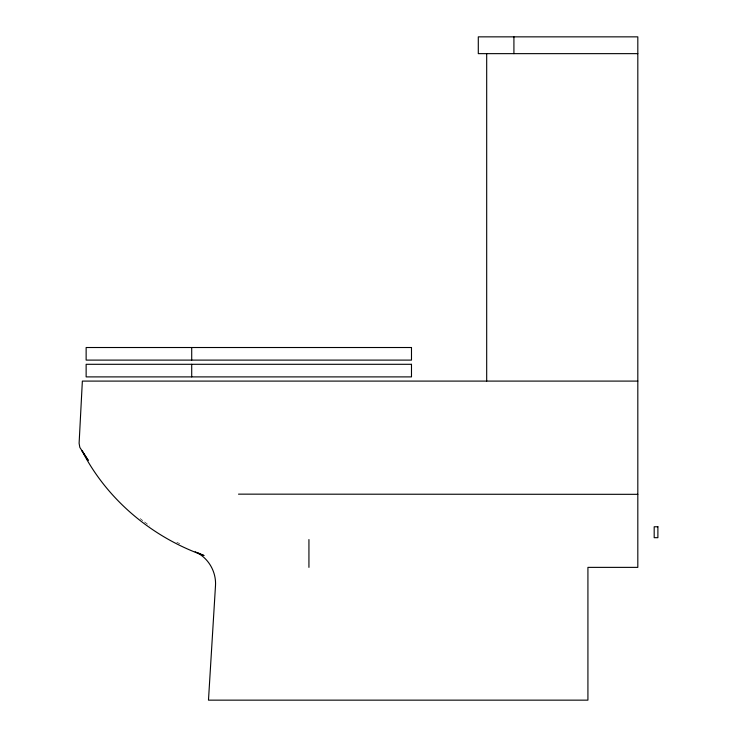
<?xml version="1.0" encoding="UTF-8"?>
<svg xmlns="http://www.w3.org/2000/svg" width="737" height="737" viewBox="0 0 737 737"><rect width="100%" height="100%" fill="white"/><g stroke="black" fill="none" stroke-linecap="round" stroke-linejoin="round"><path stroke-width="0.55" stroke-dasharray="3.69 2.76" d="M176.806 542.239L179.717 543.74M140.168 518.618L142.785 520.608M144.526 521.934L149.749 525.905"/><path stroke-width="1.11" d="M637.818 53.644L478.295 53.644L478.295 36.85L637.818 36.85L637.818 567.37L587.923 567.37L587.923 700.15L208.479 700.15L215.517 585.27C216.236 571.313 208.083 557.439 195.204 551.801M637.818 381.093L82.36 381.093L79.108 443.278L79.836 447.414L88.154 460.266M637.818 494.324L238.512 494.149M197.203 552.557L204.057 555.551C152.366 537.439 107.04 499.76 82.037 450.749L88.099 460.174M513.919 36.85L513.919 53.644M486.687 53.644L486.687 381.093M308.932 539.567L308.932 567.37M191.712 347.514L191.712 360.107M191.712 364.299L191.712 376.893M411.486 347.514L86.137 347.514L86.137 360.107L411.486 360.107L411.486 347.514M411.486 364.299L86.137 364.299L86.137 376.893L411.486 376.893L411.486 364.299M657.892 526.771L654.189 526.771L654.189 537.688L657.892 537.688L657.892 526.771"/></g></svg>
